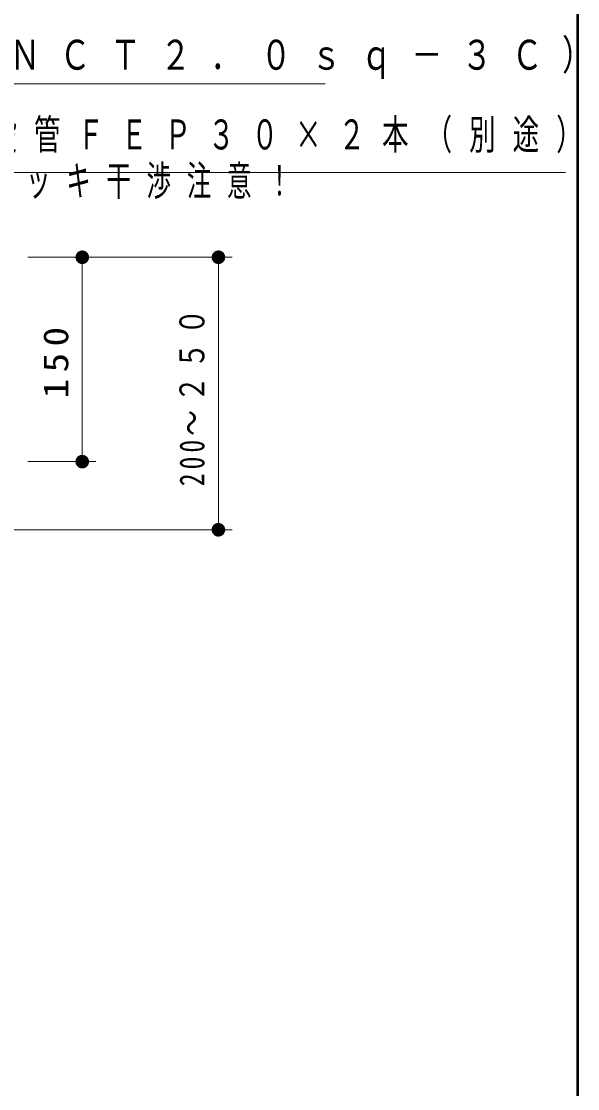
# Model space of a CAD drawing. Units: millimetres on the paper, scale 1:10. Extents: x -385 to 0, y -594 to 267.
# Drawn here: x -40.9 to 0, y -218.8 to -140.5 of the extents above; entities that cross this region are included whole.
import ezdxf

# ---------------------------------------------------------------- set-up
doc = ezdxf.new("R2010")
doc.units = ezdxf.units.MM
doc.layers.add('1_10', color=7, linetype='Continuous', lineweight=25)
doc.layers.add('NAKAMURA図枠', color=7, linetype='Continuous', lineweight=13)
doc.styles.add('ＭＳ ゴシック', font='')
doc.styles.get('ＭＳ ゴシック').set_extended_font_data('MS Gothic')

# ---------------------------------------------------------------- blocks, each defined once
blk = doc.blocks.new('filled_dot')
at = {"color": 0, "linetype": 'Continuous', "lineweight": -2, "const_width": 1.25}
blk.add_lwpolyline([(-0.625, 0, 1), (0.625, 0, 1)], format="xyb", close=True, dxfattribs=at)

msp = doc.modelspace()

# ---------------------------------------------------------------- linework, layer by layer
at = {"layer": '1_10', "lineweight": 13}
for p, q in [((-40.387, -157.784), (-25.387, -157.784)), ((-40.387, -157.784), (-35.387, -157.784)), ((-36.387, -157.784), (-36.387, -172.784)), ((-26.387, -157.784), (-26.387, -177.784)), ((-40.387, -172.784), (-35.387, -172.784)), ((-60.387, -177.784), (-25.387, -177.784))]:
    msp.add_line(p, q, dxfattribs=at)
for points in [[(-80.537, -172.716), (-52.649, -145.064), (-18.543, -145.064)], [(-65.32, -170.784), (-46.417, -151.563), (-0.883, -151.563)]]:
    msp.add_lwpolyline(points, dxfattribs=at)
at = {"layer": 'NAKAMURA図枠', "lineweight": 50}
msp.add_line((0, -297), (0, -30), dxfattribs=at)

# ---------------------------------------------------------------- block references
at = {"layer": '1_10', "lineweight": 13, "xscale": 0.4, "yscale": 0.4}
for p, rotation in [((-36.387, -157.784), 270), ((-26.387, -157.784), 270), ((-36.387, -172.784), 90), ((-26.387, -177.784), 90)]:
    msp.add_blockref('filled_dot', p, dxfattribs=dict(at, rotation=rotation))

# ---------------------------------------------------------------- texts
at = {"layer": '1_10', "char_height": 2.199, "style": 'ＭＳ ゴシック'}
for s, insert, attachment_point in [('\\T1.64;\\W0.75;（２ＰＮＣＴ２．０ｓｑ－３Ｃ）', (-52.794, -143.264), 4), ('\\T1.64;\\W0.65;埋設管ＦＥＰ３０×２本（別途）', (-46.334, -148.913), 4), ('\\T1.64;\\W0.6;※デッキ干渉注意！', (-46.417, -151.063), 1)]:
    msp.add_mtext(s, dxfattribs=dict(at, insert=insert, attachment_point=attachment_point))
at = {"layer": '1_10', "char_height": 1.833, "attachment_point": 8, "rotation": 90, "style": 'ＭＳ ゴシック'}
for s, insert in [('\\T1.32;\\W0.75;200～２５０', (-27.387, -167.784)), ('\\T1.33;\\W1.15;150', (-37.387, -165.284))]:
    msp.add_mtext(s, dxfattribs=dict(at, insert=insert))

doc.saveas('drawing.dxf')
